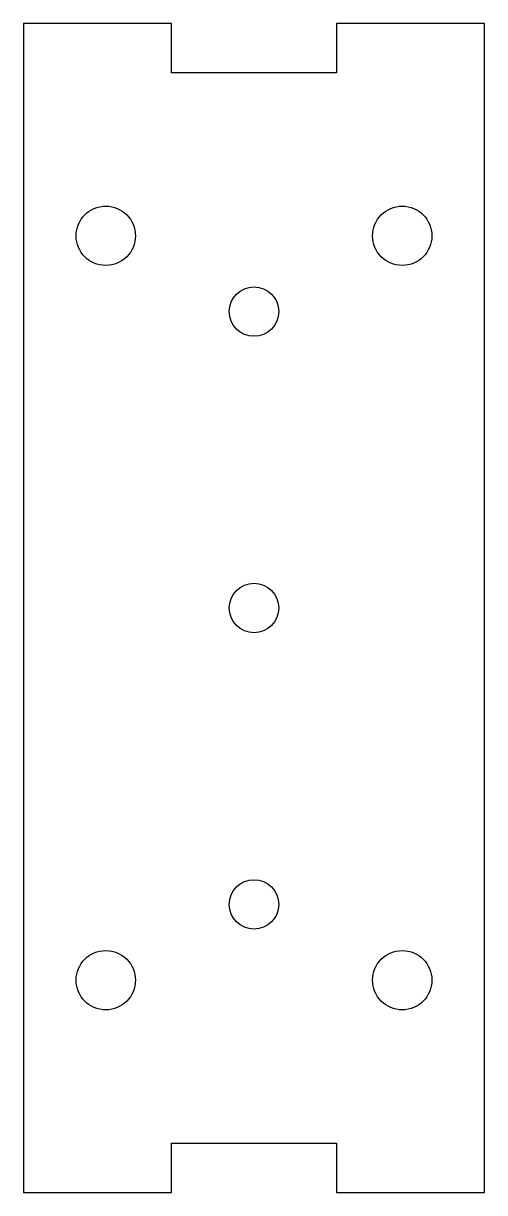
# Model space of a CAD drawing. Header units: millimetres. Extents: x -14 to 14, y -69.5 to 1.5.
import ezdxf

# ---------------------------------------------------------------- set-up
doc = ezdxf.new("R2010")
doc.units = ezdxf.units.MM

msp = doc.modelspace()

# ---------------------------------------------------------------- linework, layer by layer
msp.add_lwpolyline([(5, -66.5), (5, -69.5), (14, -69.5), (14, 1.5), (5, 1.5), (5, -1.5), (-5, -1.5), (-5, 1.5), (-14, 1.5), (-14, -69.5), (-5, -69.5), (-5, -66.5)], close=True)
for centre, radius in [((-9, -11.4), 1.8), ((9, -11.4), 1.8), ((0, -16), 1.5), ((0, -34), 1.5), ((0, -52), 1.5), ((-9, -56.6), 1.8), ((9, -56.6), 1.8)]:
    msp.add_circle(centre, radius)

doc.saveas('drawing.dxf')
